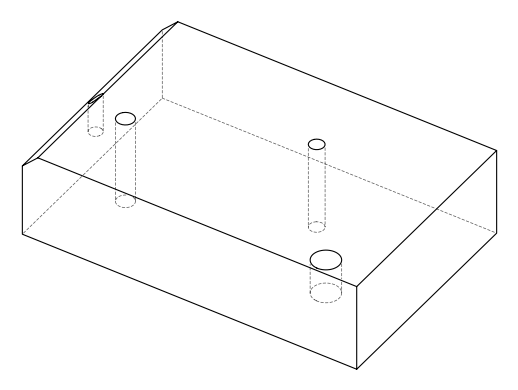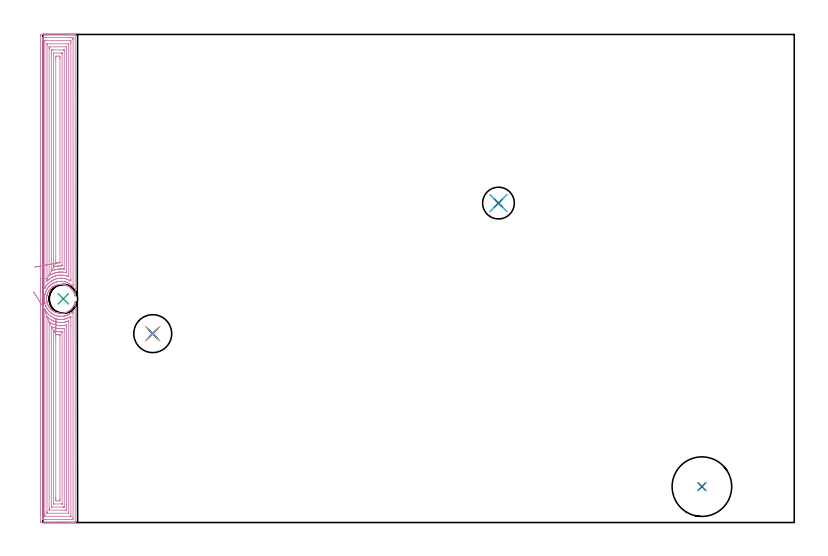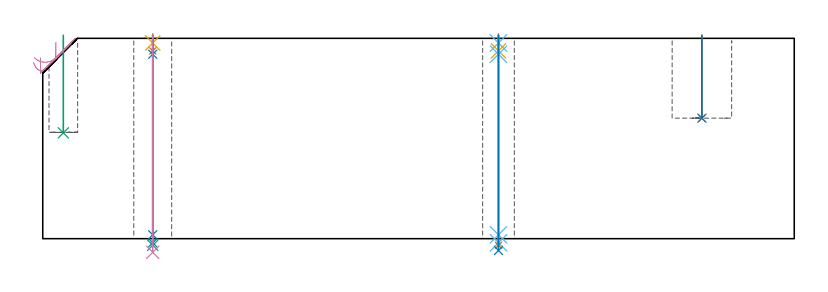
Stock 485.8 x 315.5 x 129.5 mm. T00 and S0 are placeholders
(PLAN: 14 operations, 12 tool changes, 24.6 min)
(1 INDEXABLE_INSERT_DRILL_BLIND_HOLE_FROM_SOLID | STEP1POCKET | NXT0302_021 | 0.22 min | 25151 mm3)
(2 DRILL_TO_ENLARGE_BLIND_HOLE | STEP1POCKET | UGT0301_384 | 0.22 min | 34876 mm3)
(3 INDEXABLE_INSERT_DRILL_BLIND_HOLE_FROM_SOLID_1 | STEP1POCKET_1 | NXT0302_008 | 0.25 min | 16332 mm3)
(4 AREA_MILL | FG_CHAMFER_SURFACE | UGT0205_001 | 20.38 min | 77391 mm3)
(5 SPOT_DRILL | STEP1HOLE | NXT0321_9005460120000 | 0.05 min | 185 mm3)
(6 SPOT_DRILL_1 | STEP1HOLE_1 | NXT0321_9005460120000 | 0.05 min | 180 mm3)
(7 DRILL_BLIND_HOLE_INTO_CENTER | STEP1HOLE | UGT0301_178 | 0.04 min | 106 mm3)
(8 GUN_DRILL_THROUGH_HOLE | STEP1HOLE | UGT0307_001 | 0.59 min | 2365 mm3)
(9 SPADE_DRILL_TO_ENLARGE_THROUGH_HOLE | STEP1HOLE | UGT0306_003 | 0.54 min | 13171 mm3)
(10 DRILL_TO_ENLARGE_THROUGH_HOLE | STEP1HOLE | UGT0301_058 | 0.56 min | 45138 mm3)
(11 DRILL_BLIND_HOLE_INTO_CENTER_1 | STEP1HOLE_1 | UGT0301_178 | 0.04 min | 106 mm3)
(12 GUN_DRILL_THROUGH_HOLE_1 | STEP1HOLE_1 | UGT0307_001 | 0.58 min | 2368 mm3)
(13 SPADE_DRILL_TO_ENLARGE_THROUGH_HOLE_1 | STEP1HOLE_1 | UGT0306_003 | 0.54 min | 13171 mm3)
(14 DRILL_TO_ENLARGE_THROUGH_HOLE_1 | STEP1HOLE_1 | UGT0301_050 | 0.56 min | 26842 mm3)
(TOOL NXT0302_021 | Index. Insert Drill 25mm [880-D2500L25-05] | D25 PA176 FL125 Z2)
(TOOL UGT0301_384 | Twist Drill Flat Bottom 38.5 mm | D38.5 PA180 FL175 Z2)
(TOOL NXT0302_008 | Index. Insert Drill 18.5mm [880-D1850L25-05] | D18.5 PA176 FL93 Z2)
(TOOL UGT0205_001 | Chamfer Mill 20 x 3 x 45 deg. | D20 FL50 Z2)
(TOOL NXT0321_9005460120000 | NC Spot Drill, 142deg, 12mm, Carbide, Uncoated | D12 PA142 FL30 Z2)
(TOOL UGT0301_178 | Twist Drill 5.4 mm | D5.4 PA118 FL55 Z2)
(TOOL UGT0307_001 | Gun Drill 5 mm | D5 PA130 FL24 Z1)
(TOOL UGT0306_003 | Spade Drill 12.5mm | D12.5 PA132 FL10 Z2)
(TOOL UGT0301_058 | Twist Drill 24.5 mm | D24.5 PA118 FL160 Z2)
(TOOL UGT0301_050 | Twist Drill 20.5 mm | D20.5 PA118 FL145 Z2)
(OP 1 INDEXABLE_INSERT_DRILL_BLIND_HOLE_FROM_SOLID)
G17 G21 G94 G90
T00 M6
G54
G17 G0 G90 X426.1 Y23.2 S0 M3
G43 Z139.5 H1
G94 G81 G98 Z77.9 F250. R131.5
G80
M5
M2
(OP 2 DRILL_TO_ENLARGE_BLIND_HOLE)
G17 G21 G94 G90
T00 M6
G54
G17 G0 G90 X426.1 Y23.2 S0 M3
G43 Z139.5 H0
G94 G81 G98 Z77.9 F250. R131.5
G80
M5
M2
(OP 3 INDEXABLE_INSERT_DRILL_BLIND_HOLE_FROM_SOLID_1)
G17 G21 G94 G90
T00 M6
G54
G17 G0 G90 X13.3 Y144.6 S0 M3
G43 Z139.5 H1
G94 G81 G98 Z68.4 F250. R131.5
G80
M5
M2
(OP 4 AREA_MILL)
G17 G21 G94 G90
T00 M6
G54
G17 G0 G90 X-1.5 Y147.75 S1061 M3
G43 Z139.5 H0
Z117.
G94 G1 Y147.788 Z116.128 F250.
Y147.902 Z115.263
Y148.091 Z114.412
Y148.353 Z113.58
Y148.687 Z112.774
Y149.09 Z112.
Y149.558 Z111.264
Y150.09 Z110.572
Y150.679 Z109.929
Y151.322 Z109.34
Y152.014 Z108.808
Y152.75 Z108.34
Y153.524 Z107.937
Y154.33 Z107.603
Y155.162 Z107.341
Y156.014 Z107.152
Y156.878 Z107.038
Y157.75 Z107.
Y314.569
X-1.499 Y314.889 Z107.001
X-1.494 Y315.455 Z107.004
X-1.492 Y315.492 Z107.006
X-0.93 Y315.497 Z107.568
X-0.321 Y315.5 Z108.177
X17.151 Z125.646
X17.76 Z126.254
X18.322 Z126.819
X18.65 Z127.146
X19.212 Z127.708
X19.539 Z128.035
X20.195 Z128.694
X20.58 Z129.079
X20.956 Y315.493 Z129.447
X20.997 Y315.49 Z129.488
X21. Y315.336 Z129.5
Y147.036
X20.995 Y146.334 Z129.491
X20.915 Y146.664 Z129.413
X20.871 Y146.835 Z129.371
X20.819 Y147.042 Z129.319
X20.685 Y147.49 Z129.185
X20.529 Y147.935 Z129.029
X20.343 Y148.384 Z128.843
X20.138 Y148.827 Z128.638
X20.111 Y148.879 Z128.611
X19.872 Y149.303 Z128.372
X19.616 Y149.719 Z128.116
X19.225 Y150.274 Z127.725
X18.957 Y150.612 Z127.457
X18.654 Y150.95 Z127.154
X18.339 Y151.278 Z126.839
X18.103 Y151.504 Z126.603
X17.782 Y151.78 Z126.282
X17.453 Y152.043 Z125.953
X17.206 Y152.223 Z125.706
X16.956 Y152.396 Z125.456
X16.567 Y152.635 Z125.067
X16.127 Y152.879 Z124.627
X15.681 Y153.101 Z124.181
X15.466 Y153.198 Z123.966
X15.25 Y153.288 Z123.75
X14.794 Y153.451 Z123.294
X14.353 Y153.589 Z122.853
X13.908 Y153.703 Z122.408
X13.466 Y153.794 Z121.966
X13.022 Y153.863 Z121.522
X12.58 Y153.911 Z121.08
X12.136 Y153.937 Z120.636
X11.693 Y153.942 Z120.193
X11.25 Y153.927 Z119.75
X10.806 Y153.89 Z119.306
X10.364 Y153.831 Z118.864
X9.92 Y153.751 Z118.42
X9.478 Y153.649 Z117.978
X9.033 Y153.523 Z117.533
X8.592 Y153.377 Z117.092
X8.351 Y153.288 Z116.851
X7.706 Y152.995 Z116.205
X7.259 Y152.765 Z115.758
X7.08 Y152.66 Z115.579
X6.82 Y152.509 Z115.319
X6.643 Y152.396 Z115.143
X6.626 Y152.384 Z115.126
X6.286 Y152.141 Z114.783
X5.934 Y151.872 Z114.433
X5.5 Y151.504 Z113.999
X5.048 Y151.055 Z113.546
X4.644 Y150.612 Z113.143
X4.541 Y150.483 Z113.04
X4.398 Y150.302 Z112.896
X4.293 Y150.161 Z112.79
X4.162 Y149.985 Z112.66
X4.007 Y149.757 Z112.507
X3.982 Y149.719 Z112.481
X3.715 Y149.277 Z112.212
X3.468 Y148.827 Z111.964
X3.312 Y148.508 Z111.811
X3.276 Y148.433 Z111.774
X3.072 Y147.935 Z111.572
X2.915 Y147.482 Z111.411
X2.853 Y147.279 Z111.352
X2.838 Y147.229 Z111.337
X2.784 Y147.042 Z111.279
X2.783 Y147.036 Z111.277
X2.674 Y146.597 Z111.173
X2.638 Y146.412 Z111.137
X2.628 Y146.362 Z111.127
X2.59 Y146.143 Z111.081
X2.525 Y145.704 Z111.021
X2.499 Y145.443 Z110.996
X2.484 Y145.258 Z110.976
X2.483 Y145.25 Z110.975
X2.473 Y145.067 Z110.969
X2.461 Y144.805 Z110.956
X2.463 Y144.65 Z110.954
Y144.56
X2.462 Y144.365 Z110.957
X2.463 Y144.327 Z110.959
X2.476 Y144.097 Z110.969
X2.479 Y144.013 Z110.976
X2.483 Y143.919 Z110.981
X2.527 Y143.473 Z111.024
X2.528 Y143.465 Z111.025
X2.54 Y143.38 Z111.038
X2.595 Y143.026 Z111.087
X2.596 Y143.018 Z111.088
X2.612 Y142.925 Z111.109
X2.63 Y142.827 Z111.129
X2.684 Y142.572 Z111.176
X2.794 Y142.125 Z111.288
X2.853 Y141.92 Z111.352
X2.899 Y141.764 Z111.399
X2.921 Y141.688 Z111.421
X2.958 Y141.586 Z111.458
X3.082 Y141.24 Z111.581
X3.267 Y140.786 Z111.763
X3.388 Y140.539 Z111.887
X3.491 Y140.331 Z111.99
X3.575 Y140.176 Z112.074
X3.723 Y139.904 Z112.22
X3.817 Y139.75 Z112.314
X3.936 Y139.555 Z112.434
X4.114 Y139.287 Z112.611
X4.162 Y139.214 Z112.66
X4.318 Y139. Z112.815
X4.41 Y138.887 Z112.907
X4.558 Y138.704 Z113.058
X4.67 Y138.568 Z113.167
X4.911 Y138.293 Z113.41
X5.004 Y138.19 Z113.5
X5.065 Y138.119 Z113.563
X5.077 Y138.108 Z113.576
X5.22 Y137.971 Z113.719
X5.3 Y137.896 Z113.796
X5.39 Y137.81 Z113.887
X5.491 Y137.713 Z113.99
X5.934 Y137.325 Z114.433
X6.056 Y137.227 Z114.554
X6.19 Y137.129 Z114.688
X6.433 Y136.953 Z114.932
X6.819 Y136.697 Z115.319
X7.065 Y136.553 Z115.565
X7.436 Y136.335 Z115.936
X7.706 Y136.2 Z116.206
X8.146 Y136.002 Z116.646
X8.592 Y135.826 Z117.092
X9.033 Y135.677 Z117.533
X9.478 Y135.551 Z117.978
X9.926 Y135.442 Z118.426
X10.144 Y135.401 Z118.644
X10.364 Y135.368 Z118.864
X11.25 Y135.278 Z119.75
X11.693 Y135.258 Z120.193
X12.136 Y135.263 Z120.636
X12.58 Y135.289 Z121.08
X13.022 Y135.34 Z121.522
X13.674 Y135.442 Z122.174
X13.908 Y135.495 Z122.408
X14.353 Y135.611 Z122.853
X14.794 Y135.749 Z123.294
X15.24 Y135.913 Z123.74
X15.681 Y136.102 Z124.181
X16.164 Y136.335 Z124.664
X16.567 Y136.565 Z125.067
X17.014 Y136.849 Z125.514
X17.453 Y137.155 Z125.953
X17.546 Y137.227 Z126.046
X17.948 Y137.567 Z126.448
X18.339 Y137.923 Z126.839
X18.534 Y138.119 Z127.034
X18.887 Y138.514 Z127.387
X19.225 Y138.921 Z127.725
X19.294 Y139.011 Z127.794
X19.595 Y139.453 Z128.095
X19.878 Y139.904 Z128.378
X20.111 Y140.326 Z128.611
X20.335 Y140.796 Z128.835
X20.518 Y141.24 Z129.018
X20.679 Y141.688 Z129.179
X20.811 Y142.133 Z129.311
X20.924 Y142.581 Z129.424
X20.934 Y142.623 Z129.434
X20.994 Y142.864 Z129.492
X21. Y142.572 Z129.5
Y0.164
X20.997 Y0.01 Z129.488
X20.956 Y0.007 Z129.447
X20.58 Y0. Z129.079
X20.195 Z128.694
X19.539 Z128.035
X18.322 Z126.819
X17.76 Z126.254
X5.633 Z114.13
X-1.211 Y0.001 Z107.286
X-1.492 Y0.01 Z107.006
X-1.499 Y0.29 Z106.999
Y0.317
X-1.5 Y157.75 Z107.
X-0.086 Z108.414
Y312.257
X-0.082 Y313.104 Z108.418
X-0.08 Y313.144 Z108.42
X-0.04 Y313.49 Z108.46
X0.458 Y313.498 Z108.958
X0.85 Y313.499 Z109.35
X1.345 Y313.5 Z109.845
X18.65 Y313.499 Z127.15
X19.147 Y313.497 Z127.647
X19.539 Y313.49 Z128.039
X19.58 Y313.104 Z128.08
X19.583 Y313.06 Z128.083
X19.586 Y312.211 Z128.086
Y312.164
Y154.179
X19.584 Y153.286 Z128.084
X19.583 Y153.243 Z128.083
X19.539 Y152.522 Z128.039
X19.156 Y152.897 Z127.656
X18.747 Y153.286 Z127.247
X18.65 Y153.37 Z127.15
X18.171 Y153.766 Z126.671
X17.76 Y154.061 Z126.26
X17.589 Y154.179 Z126.089
X16.87 Y154.605 Z125.37
X16.568 Y154.769 Z125.068
X15.991 Y155.061 Z124.491
X15.966 Y155.072 Z124.466
X15.09 Y155.397 Z123.59
X14.616 Y155.547 Z123.116
X14.2 Y155.651 Z122.7
X13.474 Y155.8 Z121.974
X13.31 Y155.821 Z121.81
X12.467 Y155.917 Z120.967
X12.42 Y155.919 Z120.92
X11.557 Y155.937 Z120.057
X11.53 Y155.936 Z120.03
X10.722 Y155.882 Z119.222
X10.64 Y155.872 Z119.14
X9.948 Y155.765 Z118.448
X9.75 Y155.727 Z118.25
X9.218 Y155.605 Z117.718
X8.86 Y155.503 Z117.36
X8.532 Y155.401 Z117.032
X7.97 Y155.205 Z116.47
X7.874 Y155.168 Z116.374
X7.653 Y155.072 Z116.153
X7.264 Y154.887 Z115.764
X7.08 Y154.793 Z115.58
X6.68 Y154.58 Z115.18
X6.19 Y154.296 Z114.69
X6.117 Y154.252 Z114.617
X6.006 Y154.179 Z114.506
X5.599 Y153.879 Z114.099
X5.3 Y153.651 Z113.8
X5.098 Y153.488 Z113.598
X4.858 Y153.286 Z113.358
X4.626 Y153.069 Z113.126
X4.41 Y152.858 Z112.91
X4.181 Y152.623 Z112.681
X3.965 Y152.393 Z112.465
X3.756 Y152.156 Z112.256
X3.52 Y151.866 Z112.02
X3.361 Y151.66 Z111.861
X3.243 Y151.5 Z111.743
X2.993 Y151.136 Z111.493
X2.647 Y150.59 Z111.147
X2.63 Y150.56 Z111.13
X2.335 Y150.011 Z110.835
X2.19 Y149.715 Z110.69
X2.047 Y149.407 Z110.547
X1.806 Y148.822 Z110.306
X1.795 Y148.794 Z110.295
X1.788 Y148.774 Z110.288
X1.74 Y148.637 Z110.24
X1.57 Y148.1 Z110.07
X1.519 Y147.929 Z110.019
X1.38 Y147.398 Z109.88
X1.299 Y147.036 Z109.799
X1.226 Y146.659 Z109.726
X1.15 Y146.143 Z109.65
X1.119 Y145.874 Z109.619
X1.069 Y145.25 Z109.569
X1.059 Y145.041 Z109.559
X1.052 Y144.357 Z109.552
X1.059 Y144.148 Z109.559
X1.104 Y143.465 Z109.604
X1.115 Y143.332 Z109.615
X1.132 Y143.182 Z109.632
X1.221 Y142.572 Z109.721
X1.309 Y142.111 Z109.809
X1.41 Y141.679 Z109.91
X1.491 Y141.365 Z109.991
X1.623 Y140.904 Z110.123
X1.662 Y140.786 Z110.162
X1.74 Y140.565 Z110.24
X1.958 Y140.003 Z110.458
X2.003 Y139.893 Z110.503
X2.225 Y139.407 Z110.725
X2.438 Y139. Z110.938
X2.63 Y138.646 Z111.13
X2.966 Y138.108 Z111.466
X3.188 Y137.776 Z111.688
X3.52 Y137.338 Z112.02
X3.619 Y137.215 Z112.119
X3.985 Y136.792 Z112.485
X4.193 Y136.556 Z112.693
X4.41 Y136.331 Z112.91
X4.419 Y136.322 Z112.919
X4.881 Y135.906 Z113.381
X5.3 Y135.544 Z113.8
X5.444 Y135.429 Z113.944
X6.19 Y134.916 Z114.69
X6.819 Y134.536 Z115.319
X7.08 Y134.401 Z115.58
X7.352 Y134.264 Z115.852
X7.97 Y134.005 Z116.47
X8.305 Y133.877 Z116.805
X8.799 Y133.705 Z117.299
X8.86 Y133.687 Z117.36
X9.013 Y133.643 Z117.513
X9.75 Y133.468 Z118.25
X9.968 Y133.424 Z118.468
X10.64 Y133.343 Z119.14
X10.975 Y133.308 Z119.475
X11.53 Y133.274 Z120.03
X11.902 Y133.27 Z120.402
X12.42 Y133.288 Z120.92
X12.75 Y133.312 Z121.25
X13.31 Y133.381 Z121.81
X13.54 Y133.413 Z122.04
X13.847 Y133.467 Z122.347
X14.2 Y133.542 Z122.7
X14.282 Y133.56 Z122.782
X14.603 Y133.643 Z123.103
X14.974 Y133.76 Z123.474
X15.09 Y133.801 Z123.59
X15.625 Y133.999 Z124.125
X15.98 Y134.151 Z124.48
X16.244 Y134.271 Z124.744
X16.79 Y134.536 Z125.29
X16.841 Y134.565 Z125.341
X16.87 Y134.582 Z125.37
X17.39 Y134.907 Z125.89
X17.76 Y135.148 Z126.26
X17.927 Y135.261 Z126.427
X18.159 Y135.429 Z126.659
X18.429 Y135.651 Z126.929
X18.65 Y135.839 Z127.15
X18.904 Y136.067 Z127.404
X19.18 Y136.322 Z127.68
X19.361 Y136.501 Z127.861
X19.539 Y136.681 Z128.039
X19.579 Y136.322 Z128.079
X19.582 Y136.279 Z128.082
X19.586 Y135.429 Z128.086
Y135.383
Y3.243
X19.582 Y2.397 Z128.082
X19.58 Y2.356 Z128.08
X19.539 Y2.01 Z128.039
X19.042 Y2.002 Z127.542
X18.65 Y2.001 Z127.15
X18.155 Y2. Z126.655
X0.85 Y2.001 Z109.35
X0.353 Y2.003 Z108.853
X-0.04 Y2.01 Z108.46
X-0.08 Y2.397 Z108.42
X-0.083 Y2.44 Z108.417
X-0.086 Y3.289 Z108.414
Y3.336
Y157.75
X1.328 Z109.828
X1.329 Y311.318 Z109.829
X1.331 Y311.421 Z109.831
X1.333 Y311.472 Z109.833
X1.335 Y311.489 Z109.835
X1.378 Y311.492 Z109.878
X1.56 Y311.499 Z110.06
X10.013 Y311.5 Z118.513
X17.76 Y311.499 Z126.26
X17.941 Y311.498 Z126.441
X18.062 Y311.494 Z126.562
X18.154 Y311.49 Z126.654
X18.164 Y311.453 Z126.664
X18.167 Y311.318 Z126.667
X18.17 Y310.906 Z126.67
X18.171 Y310.425 Z126.671
Y310.012
Y157.337
X18.17 Y156.857 Z126.67
X18.169 Y156.447 Z126.669
X18.165 Y156.045 Z126.665
X17.76 Y156.265 Z126.26
X17.088 Y156.638 Z125.588
X16.87 Y156.746 Z125.37
X16.639 Y156.857 Z125.139
X15.98 Y157.128 Z124.48
X15.535 Y157.303 Z124.035
X15.09 Y157.444 Z123.59
X14.289 Y157.66 Z122.789
X14.2 Y157.679 Z122.7
X13.846 Y157.75 Z122.346
X13.31 Y157.831 Z121.81
X13.217 Y157.844 Z121.717
X12.42 Y157.912 Z120.92
X12.249 Y157.921 Z120.749
X11.53 Y157.928 Z120.03
X11.357 Y157.923 Z119.857
X10.64 Y157.875 Z119.14
X10.526 Y157.865 Z119.026
X9.75 Y157.753 Z118.25
X9.734 Y157.75 Z118.234
X9.021 Y157.588 Z117.521
X8.86 Y157.545 Z117.36
X8.332 Y157.387 Z116.832
X7.97 Y157.266 Z116.47
X7.669 Y157.16 Z116.169
X7.08 Y156.911 Z115.58
X7.043 Y156.895 Z115.543
X6.961 Y156.857 Z115.461
X6.451 Y156.595 Z114.951
X6.19 Y156.456 Z114.69
X5.88 Y156.275 Z114.38
X5.369 Y155.964 Z113.869
X5.3 Y155.915 Z113.8
X4.818 Y155.555 Z113.318
X4.41 Y155.238 Z112.91
X4.319 Y155.163 Z112.819
X4.211 Y155.072 Z112.711
X3.85 Y154.74 Z112.35
X3.52 Y154.42 Z112.02
X3.4 Y154.299 Z111.9
X3.285 Y154.179 Z111.785
X2.976 Y153.832 Z111.476
X2.63 Y153.427 Z111.13
X2.567 Y153.35 Z111.067
X2.518 Y153.286 Z111.018
X2.19 Y152.835 Z110.69
X1.887 Y152.393 Z110.387
X1.829 Y152.304 Z110.329
X1.74 Y152.159 Z110.24
X1.496 Y151.745 Z109.996
X1.353 Y151.5 Z109.853
X1.345 Y151.491 Z109.845
X1.341 Y151.487 Z109.841
X1.335 Y151.5 Z109.835
X1.333 Y151.524 Z109.833
X1.329 Y151.912 Z109.829
X1.328 Y157.75 Z109.828
X2.743 Z111.243
Y308.639
X2.745 Y309.417 Z111.245
X2.747 Y309.47 Z111.247
X2.749 Y309.49 Z111.249
X2.77 Y309.492 Z111.27
X2.877 Y309.496 Z111.377
X3.091 Y309.499 Z111.591
X16.421 Z124.921
X16.626 Y309.497 Z125.126
X16.728 Y309.492 Z125.228
X16.749 Y309.49 Z125.249
X16.751 Y309.476 Z125.251
X16.753 Y309.438 Z125.253
X16.757 Y308.752 Z125.257
Y308.639
Y159.536
X16.755 Y159.146 Z125.255
X16.752 Y158.951 Z125.252
X16.751 Y158.915 Z125.251
X16.662 Y158.946 Z125.162
X16.514 Y159. Z125.014
X15.98 Y159.2 Z124.48
X15.156 Y159.469 Z123.656
X15.09 Y159.487 Z123.59
X14.904 Y159.536 Z123.404
X14.2 Y159.692 Z122.7
X14.004 Y159.733 Z122.504
X13.31 Y159.831 Z121.81
X12.978 Y159.868 Z121.478
X12.42 Y159.912 Z120.92
X12.032 Y159.924 Z120.532
X11.53 Y159.928 Z120.03
X11.155 Y159.911 Z119.655
X10.64 Y159.875 Z119.14
X10.334 Y159.843 Z118.834
X9.75 Y159.758 Z118.25
X9.559 Y159.727 Z118.059
X8.86 Y159.583 Z117.36
X8.821 Y159.575 Z117.321
X8.664 Y159.536 Z117.164
X8.129 Y159.376 Z116.629
X7.97 Y159.324 Z116.47
X7.466 Y159.149 Z115.966
X7.08 Y158.996 Z115.58
X6.834 Y158.89 Z115.334
X6.288 Y158.643 Z114.788
X6.223 Y158.61 Z114.723
X6.19 Y158.593 Z114.69
X5.642 Y158.3 Z114.142
X5.3 Y158.099 Z113.8
X4.737 Y157.75 Z113.237
X4.545 Y157.615 Z113.045
X4.41 Y157.515 Z112.91
X4.038 Y157.23 Z112.538
X3.563 Y156.857 Z112.063
X3.54 Y156.838 Z112.04
X3.52 Y156.82 Z112.02
X3.072 Y156.414 Z111.572
X2.788 Y156.145 Z111.288
X2.758 Y156.121 Z111.258
X2.75 Y156.116 Z111.25
X2.749 Y156.126 Z111.249
X2.746 Y156.217 Z111.246
X2.743 Y156.744 Z111.243
Y156.857
Y157.75
X4.163 Y159.601 Z112.663
X4.16 Y159.641 Z112.66
X4.158 Y159.678 Z112.658
X4.157 Y159.708 Z112.657
Y159.79
Y306.215
X4.158 Y306.854 Z112.658
X4.16 Y307.105 Z112.66
X4.164 Y307.361 Z112.664
X4.175 Y307.49 Z112.675
X4.249 Y307.494 Z112.749
X4.41 Y307.497 Z112.91
X4.656 Y307.5 Z113.156
X15.09 Y307.499 Z123.59
X15.337 Y307.498 Z123.837
X15.341 Y307.495 Z123.841
X15.342 Y307.494 Z123.842
X15.343 Y306.854 Z123.843
Y306.6
Y161.96
X15.342 Y161.706 Z123.842
X15.339 Y161.537 Z123.839
X15.336 Y161.478 Z123.836
X15.333 Y161.467 Z123.833
X15.325 Z123.825
X15.275 Y161.476 Z123.775
X15.09 Y161.518 Z123.59
X14.835 Y161.577 Z123.335
X14.2 Y161.708 Z122.7
X13.74 Y161.783 Z122.24
X13.31 Y161.836 Z121.81
X12.741 Y161.892 Z121.241
X12.42 Y161.912 Z120.92
X11.815 Y161.928 Z120.315
X11.53 Z120.03
X10.952 Y161.901 Z119.452
X10.64 Y161.877 Z119.14
X10.139 Y161.824 Z118.639
X9.75 Y161.768 Z118.25
X9.366 Y161.706 Z117.866
X8.86 Y161.601 Z117.36
X8.633 Y161.549 Z117.133
X7.97 Y161.371 Z116.47
X7.789 Y161.321 Z116.289
X7.26 Y161.141 Z115.76
X7.08 Y161.073 Z115.58
X6.622 Y160.889 Z115.122
X6.19 Y160.698 Z114.69
X6.006 Y160.614 Z114.506
X5.621 Y160.429 Z114.121
X5.41 Y160.318 Z113.91
X5.3 Y160.26 Z113.8
X4.928 Y160.055 Z113.428
X4.41 Y159.739 Z112.91
X4.283 Y159.663 Z112.783
X4.198 Y159.617 Z112.698
X4.163 Y159.601 Z112.663
X5.578 Y162.535 Z114.078
X5.577 Y162.583 Z114.077
X5.573 Y162.834 Z114.073
X5.572 Y163.107 Z114.072
X5.571 Y163.728 Z114.071
X5.572 Y305.068 Z114.072
X5.574 Y305.378 Z114.074
X5.576 Y305.455 Z114.076
X5.577 Y305.486 Z114.077
X5.617 Y305.49 Z114.117
X5.762 Y305.497 Z114.262
X6.19 Y305.499 Z114.69
X6.65 Y305.5 Z115.15
X13.31 Y305.499 Z121.81
X13.772 Y305.497 Z122.272
X13.9 Y305.49 Z122.4
X13.922 Y305.484 Z122.422
X13.924 Y305.441 Z122.424
X13.927 Y305.342 Z122.427
X13.928 Y305.068 Z122.428
X13.929 Y304.447 Z122.429
X13.928 Y164. Z122.428
X13.927 Y163.845 Z122.427
X13.925 Y163.807 Z122.425
X13.923 Y163.793 Z122.423
X13.909 Y163.784 Z122.409
X13.704 Y163.806 Z122.204
X13.478 Y163.831 Z121.978
X13.31 Y163.846 Z121.81
X12.503 Y163.916 Z121.003
X12.42 Y163.919 Z120.92
X11.594 Y163.935 Z120.094
X11.53 Y163.933 Z120.03
X10.746 Y163.893 Z119.246
X10.64 Y163.884 Z119.14
X9.94 Y163.809 Z118.44
X9.75 Y163.782 Z118.25
X9.172 Y163.687 Z117.672
X8.86 Y163.623 Z117.36
X8.439 Y163.53 Z116.939
X7.97 Y163.407 Z116.47
X7.736 Y163.342 Z116.236
X7.08 Y163.14 Z115.58
X7.055 Y163.132 Z115.555
X6.98 Y163.107 Z115.48
X6.411 Y162.886 Z114.911
X6.19 Y162.795 Z114.69
X5.786 Y162.62 Z114.286
X5.697 Y162.582 Z114.197
X5.578 Y162.535 Z114.078
X7.004 Y165.176 Z115.504
X6.992 Y165.183 Z115.492
X6.989 Y165.278 Z115.489
X6.987 Y165.405 Z115.487
X6.985 Y165.595 Z115.485
Y165.69
X6.986 Y303.282 Z115.486
Y303.376
X6.99 Y303.472 Z115.49
X6.992 Y303.491 Z115.492
X7. Y303.494 Z115.5
X7.026 Y303.497 Z115.526
X7.08 Y303.499 Z115.58
X12.204 Z120.704
X12.42 Y303.494 Z120.92
X12.491 Y303.49 Z120.991
X12.508 Y303.484 Z121.008
X12.511 Y303.44 Z121.011
X12.513 Y303.377 Z121.013
X12.514 Y303.282 Z121.014
X12.515 Y303.187 Z121.015
X12.514 Y166.583 Z121.014
X12.513 Y166.393 Z121.013
X12.508 Y166.013 Z121.008
X12.506 Y165.928 Z121.006
X12.497 Y165.926 Z120.997
X12.47 Y165.924 Z120.97
X11.53 Y165.929 Z120.03
X11.388 Y165.928 Z119.888
X10.64 Y165.888 Z119.14
X10.545 Y165.881 Z119.045
X9.75 Y165.798 Z118.25
X9.739 Y165.796 Z118.239
X9.665 Y165.786 Z118.165
X8.973 Y165.673 Z117.473
X8.86 Y165.65 Z117.36
X8.243 Y165.512 Z116.743
X7.97 Y165.443 Z116.47
X7.538 Y165.326 Z116.038
X7.004 Y165.176 Z115.504
X8.427 Y167.593 Z116.927
X8.407 Y167.763 Z116.907
X8.403 Y168.03 Z116.903
X8.401 Y168.464 Z116.901
X8.4 Y168.926 Z116.9
Y300.173
Y300.604
X8.403 Y301.063 Z116.903
X8.407 Y301.497 Z116.907
X8.857 Y301.5 Z117.357
X10.637 Z119.137
X11.093 Y301.497 Z119.593
X11.098 Y301.038 Z119.598
X11.099 Y300.604 Z119.599
X11.1 Y300.142 Z119.6
Y168.464
X11.098 Y168.004 Z119.598
X11.095 Y167.938 Z119.595
X11.093 Y167.927 Z119.593
X11.082 Y167.923 Z119.582
X11.051 Y167.917 Z119.551
X10.349 Y167.863 Z118.849
X9.75 Y167.799 Z118.25
X9.548 Y167.774 Z118.048
X8.86 Y167.67 Z117.36
X8.775 Y167.656 Z117.275
X8.427 Y167.593 Z116.927
X7.79 Y167.478 Z116.343
X7.105 Y167.353 Z115.818
X6.377 Y167.222 Z115.355
X5.612 Y167.083 Z114.958
X4.817 Y166.939 Z114.631
X3.996 Y166.79 Z114.376
X3.156 Y166.638 Z114.194
X2.304 Y166.484 Z114.087
X1.447 Y166.329 Z114.056
X0.589 Y166.174 Z114.101
X-0.261 Y166.02 Z114.222
X-1.097 Y165.868 Z114.417
X-1.914 Y165.72 Z114.686
X-2.704 Y165.577 Z115.027
X-3.463 Y165.44 Z115.436
X-4.183 Y165.309 Z115.91
X-4.86 Y165.187 Z116.447
X-5.488 Y165.073 Z117.042
G0 X-5.927 Y149.139 Z113.921
G1 X-5.688 Y148.763 Z113.171
X-5.415 Y148.333 Z112.462
X-5.109 Y147.853 Z111.801
X-4.775 Y147.326 Z111.192
X-4.413 Y146.756 Z110.639
X-4.026 Y146.148 Z110.148
X-3.618 Y145.505 Z109.721
X-3.192 Y144.834 Z109.362
X-2.75 Y144.139 Z109.074
X-2.297 Y143.426 Z108.858
X-1.835 Y142.699 Z108.717
X-1.368 Y141.965 Z108.652
X-0.901 Y141.229 Z108.663
X-0.435 Y140.496 Z108.749
X0.025 Y139.773 Z108.911
X0.475 Y139.064 Z109.147
X0.913 Y138.375 Z109.456
X1.334 Y137.711 Z109.834
X1.378 Y137.642 Z109.878
X1.413 Y137.584 Z109.913
X1.469 Y137.487 Z109.969
X1.633 Y137.215 Z110.133
X1.74 Y137.043 Z110.24
X2.217 Y136.322 Z110.717
X2.63 Y135.787 Z111.13
X2.929 Y135.429 Z111.429
X3.203 Y135.115 Z111.703
X3.52 Y134.782 Z112.02
X3.776 Y134.536 Z112.276
X4.41 Y133.969 Z112.91
X4.812 Y133.643 Z113.312
X5.3 Y133.304 Z113.8
X5.625 Y133.083 Z114.125
X6.226 Y132.715 Z114.726
X6.806 Y132.421 Z115.306
X7.08 Y132.297 Z115.58
X7.863 Y131.966 Z116.363
X7.97 Y131.927 Z116.47
X8.172 Y131.858 Z116.672
X8.86 Y131.66 Z117.36
X9.131 Y131.586 Z117.631
X9.75 Y131.45 Z118.25
X10.223 Y131.383 Z118.723
X10.64 Y131.34 Z119.14
X11.206 Y131.29 Z119.706
X11.53 Y131.274 Z120.03
X12.111 Y131.275 Z120.611
X12.42 Y131.288 Z120.92
X12.947 Y131.329 Z121.447
X13.31 Y131.375 Z121.81
X13.73 Y131.436 Z122.23
X14.2 Y131.522 Z122.7
X14.472 Y131.585 Z122.972
X15.09 Y131.749 Z123.59
X15.174 Y131.773 Z123.674
X15.443 Y131.858 Z123.943
X15.834 Y132.003 Z124.334
X15.98 Y132.062 Z124.48
X16.46 Y132.269 Z124.96
X16.87 Y132.461 Z125.37
X17.063 Y132.556 Z125.563
X17.435 Y132.751 Z125.935
X17.641 Y132.869 Z126.141
X17.76 Y132.935 Z126.26
X18.164 Y133.149 Z126.664
X18.168 Y132.751 Z126.668
X18.17 Y132.338 Z126.67
X18.171 Y127.483 Z126.671
Y4.182
X18.169 Y4.079 Z126.669
X18.167 Y4.028 Z126.667
X18.165 Y4.011 Z126.665
X18.122 Y4.008 Z126.622
X17.94 Y4.001 Z126.44
X9.487 Y4. Z117.987
X1.74 Y4.001 Z110.24
X1.559 Y4.002 Z110.059
X1.438 Y4.006 Z109.938
X1.346 Y4.01 Z109.846
X1.335 Y4.047 Z109.835
X1.333 Y4.182 Z109.833
X1.33 Y4.594 Z109.83
X1.329 Y5.075 Z109.829
X1.328 Y5.488 Z109.828
X1.329 Y137.428 Z109.829
X1.33 Y137.627 Z109.83
X1.334 Y137.711 Z109.834
X2.75 Y133.08 Z111.25
X2.795 Y133.043 Z111.295
X2.845 Y133. Z111.345
X3.121 Y132.751 Z111.621
X3.52 Y132.399 Z112.02
X4.174 Y131.858 Z112.674
X4.41 Y131.689 Z112.91
X4.959 Y131.307 Z113.459
X5.3 Y131.1 Z113.8
X5.526 Y130.965 Z114.026
X6.19 Y130.611 Z114.69
X6.854 Y130.299 Z115.354
X7.08 Y130.205 Z115.58
X7.403 Y130.072 Z115.903
X7.823 Y129.924 Z116.323
X7.97 Y129.877 Z116.47
X8.25 Y129.792 Z116.75
X8.86 Y129.629 Z117.36
X9.437 Y129.493 Z117.937
X9.75 Y129.442 Z118.25
X10.474 Y129.346 Z118.974
X10.64 Y129.331 Z119.14
X11.438 Y129.271 Z119.938
X11.53 Y129.27 Z120.03
X12.323 Y129.277 Z120.823
X12.42 Y129.283 Z120.92
X13.147 Y129.342 Z121.647
X13.31 Y129.363 Z121.81
X13.926 Y129.454 Z122.426
X14.2 Y129.505 Z122.7
X14.667 Y129.603 Z123.167
X15.09 Y129.716 Z123.59
X15.367 Y129.794 Z123.867
X15.98 Y129.99 Z124.48
X16.041 Y130.011 Z124.541
X16.21 Y130.072 Z124.71
X16.467 Y130.176 Z124.967
X16.681 Y130.261 Z125.181
X16.731 Y130.279 Z125.231
X16.748 Y130.283 Z125.248
X16.753 Y130.189 Z125.253
X16.755 Y130.072 Z125.255
X16.757 Y129.44 Z125.257
Y129.292
Y6.861
X16.755 Y6.083 Z125.255
X16.753 Y6.03 Z125.253
X16.751 Y6.01 Z125.251
X16.73 Y6.008 Z125.23
X16.623 Y6.004 Z125.123
X16.409 Y6.001 Z124.909
X3.078 Z111.578
X2.874 Y6.003 Z111.374
X2.772 Y6.008 Z111.272
X2.751 Y6.01 Z111.251
X2.749 Y6.024 Z111.249
X2.746 Y6.062 Z111.246
X2.743 Y6.748 Z111.243
Y6.861
Y132.638
X2.744 Y132.751 Z111.244
X2.748 Y133.029 Z111.248
X2.75 Y133.08 Z111.25
X4.163 Y129.616 Z112.663
X4.882 Y129.179 Z113.382
X5.3 Y128.95 Z113.8
X5.795 Y128.683 Z114.295
X6.19 Y128.505 Z114.69
X6.682 Y128.286 Z115.182
X7.08 Y128.131 Z115.58
X7.329 Y128.036 Z115.829
X7.97 Y127.839 Z116.47
X8.596 Y127.658 Z117.096
X8.86 Y127.598 Z117.36
X9.252 Y127.513 Z117.752
X9.715 Y127.429 Z118.215
X9.75 Y127.424 Z118.25
X9.997 Y127.394 Z118.497
X10.64 Y127.327 Z119.14
X10.714 Y127.32 Z119.214
X11.53 Y127.274 Z120.03
X11.654 Y127.27 Z120.154
X12.42 Y127.286 Z120.92
X13.261 Y127.344 Z121.761
X13.31 Y127.35 Z121.81
X13.349 Y127.354 Z121.849
X13.636 Y127.394 Z122.136
X14.126 Y127.468 Z122.626
X14.2 Y127.482 Z122.7
X14.863 Y127.621 Z123.363
X15.288 Y127.722 Z123.788
X15.322 Y127.728 Z123.822
X15.335 Z123.835
X15.337 Y127.718 Z123.837
X15.34 Y127.648 Z123.84
X15.342 Y127.394 Z123.842
X15.343 Y9.285 Z123.843
X15.342 Y8.646 Z123.842
X15.34 Y8.395 Z123.84
X15.336 Y8.139 Z123.836
X15.325 Y8.01 Z123.825
X15.251 Y8.007 Z123.751
X15.09 Y8.003 Z123.59
X14.844 Y8. Z123.344
X4.41 Y8.001 Z112.91
X4.163 Y8.002 Z112.663
X4.159 Y8.005 Z112.659
X4.158 Y8.007 Z112.658
X4.157 Y8.646 Z112.657
Y8.901
Y129.433
X4.159 Y129.518 Z112.659
X4.161 Y129.585 Z112.661
X4.163 Y129.616 Z112.663
X5.576 Y126.666 Z114.076
X5.593 Y126.663 Z114.093
X5.711 Y126.614 Z114.211
X6.35 Y126.341 Z114.85
X7.08 Y126.072 Z115.58
X7.714 Y125.865 Z116.214
X7.97 Y125.795 Z116.47
X8.68 Y125.608 Z117.18
X8.86 Y125.567 Z117.36
X8.912 Y125.556 Z117.412
X9.75 Y125.426 Z118.25
X9.962 Y125.395 Z118.462
X10.64 Y125.331 Z119.14
X10.942 Y125.305 Z119.442
X11.53 Y125.274 Z120.03
X11.863 Y125.273 Z120.363
X12.42 Y125.286 Z120.92
X12.724 Y125.303 Z121.224
X13.31 Y125.352 Z121.81
X13.543 Y125.374 Z122.043
X13.746 Y125.395 Z122.246
X13.87 Y125.407 Z122.37
X13.922 Y125.404 Z122.422
X13.923 Y125.356 Z122.423
X13.927 Y124.988 Z122.427
X13.928 Y124.715 Z122.428
X13.929 Y124.094 Z122.429
X13.928 Y10.432 Z122.428
X13.926 Y10.122 Z122.426
X13.924 Y10.045 Z122.424
X13.922 Y10.014 Z122.422
X13.883 Y10.01 Z122.383
X13.738 Y10.003 Z122.238
X13.31 Y10.001 Z121.81
X12.85 Y10. Z121.35
X6.19 Y10.001 Z114.69
X5.728 Y10.003 Z114.228
X5.6 Y10.01 Z114.1
X5.578 Y10.016 Z114.078
X5.576 Y10.059 Z114.076
X5.573 Y10.159 Z114.073
X5.572 Y10.432 Z114.072
X5.571 Y11.053 Z114.071
Y126.596
X5.572 Y126.643 Z114.072
X5.574 Y126.665 Z114.074
X5.576 Y126.666 Z114.076
X6.992 Y124.029 Z115.492
X7. Y124.03 Z115.5
X7.028 Y124.026 Z115.528
X7.08 Y124.012 Z115.58
X7.719 Y123.822 Z116.219
X7.97 Y123.758 Z116.47
X8.056 Y123.736 Z116.556
X8.86 Y123.559 Z117.36
X9.18 Y123.501 Z117.68
X9.75 Y123.42 Z118.25
X10.206 Y123.365 Z118.706
X10.64 Y123.329 Z119.14
X11.171 Y123.289 Z119.671
X11.53 Y123.274 Z120.03
X12.077 Y123.273 Z120.577
X12.42 Y123.275 Z120.92
X12.469 Y123.273 Z120.969
X12.498 Y123.27 Z120.998
X12.508 Y123.263 Z121.008
X12.51 Y123.214 Z121.01
X12.513 Y123.024 Z121.013
X12.514 Y122.929 Z121.014
X12.515 Y122.834 Z121.015
X12.514 Y12.218 Z121.014
X12.513 Y12.124 Z121.013
X12.51 Y12.029 Z121.01
X12.508 Y12.009 Z121.008
X12.5 Y12.007 Z121.
X12.474 Y12.003 Z120.974
X12.42 Y12.001 Z120.92
X7.296 Z115.796
X7.08 Y12.006 Z115.58
X7.009 Y12.01 Z115.509
X6.992 Y12.016 Z115.492
X6.989 Y12.06 Z115.489
X6.987 Y12.123 Z115.487
X6.986 Y12.218 Z115.486
X6.985 Y12.313 Z115.485
X6.986 Y123.822 Z115.486
X6.987 Y123.916 Z115.487
X6.99 Y124.011 Z115.49
X6.992 Y124.029 Z115.492
X8.407 Y121.599 Z116.907
X8.86 Y121.532 Z117.36
X9.447 Y121.447 Z117.947
X9.75 Y121.412 Z118.25
X10.449 Y121.335 Z118.949
X10.64 Y121.319 Z119.14
X10.802 Y121.305 Z119.302
X11.073 Y121.28 Z119.573
X11.095 Y121.276 Z119.595
X11.097 Y121.271 Z119.597
X11.099 Y121.25 Z119.599
X11.1 Y121.21 Z119.6
Y121.144
Y15.327
X11.099 Y14.896 Z119.599
X11.097 Y14.437 Z119.597
X11.093 Y14.003 Z119.593
X10.643 Y14. Z119.143
X8.86 Z117.36
X8.407 Y14.003 Z116.907
X8.402 Y14.463 Z116.902
X8.4 Y14.896 Z116.9
Y15.358
Y120.251
Y120.712
X8.403 Y121.144 Z116.903
X8.407 Y121.599 Z116.907
X8.414 Y122.47 Z116.952
X8.421 Y123.334 Z117.073
X8.428 Y124.184 Z117.268
X8.434 Y125.014 Z117.537
X8.441 Y125.817 Z117.878
X8.447 Y126.587 Z118.287
X8.453 Y127.319 Z118.761
X8.458 Y128.007 Z119.298
X8.464 Y128.646 Z119.893
X8.468 Y129.23 Z120.541
X8.473 Y129.755 Z121.237
X8.476 Y130.218 Z121.977
X8.48 Y130.614 Z122.754
X8.482 Y130.942 Z123.562
X8.484 Y131.197 Z124.396
X8.486 Y131.379 Z125.25
X8.487 Y131.486 Z126.115
Y131.517 Z126.987
G0 Z139.5
M5
M2
(OP 5 SPOT_DRILL)
G17 G21 G94 G90
T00 M6
G54
G17 G0 G90 X71.1 Y122.1 S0 M3
G43 Z139.5 H0
G94 G81 G98 Z126.5 F250. R132.5
G80
M5
M2
(OP 6 SPOT_DRILL_1)
G17 G21 G94 G90
T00 M6
G54
G17 G0 G90 X294.6 Y206.5 S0 M3
G43 Z139.5 H0
G94 G81 G98 Z126.5 F250. R132.5
G80
M5
M2
(OP 7 DRILL_BLIND_HOLE_INTO_CENTER)
G17 G21 G94 G90
T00 M6
G54
G17 G0 G90 X71.1 Y122.1 S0 M3
G43 Z139.5 H0
G94 G81 G98 Z121.4 F250. R131.5
G80
M5
M2
(OP 8 GUN_DRILL_THROUGH_HOLE)
G17 G21 G94 G90
T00 M6
G54
G17 G0 G90 X71.1 Y122.1 M8
G43 Z139.5 H0
Z128.782
S716 M3
G94 G1 Z119.236 F125. M26
G4 X.084
Z2.5 F250.
G4 X.084
Z-2.666 F125.
G4 X.084
M5
M9
G0 Z128.782
Z139.5
M2
(OP 9 SPADE_DRILL_TO_ENLARGE_THROUGH_HOLE)
G17 G21 G94 G90
T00 M6
G54
G17 G0 G90 X71.1 Y122.1 S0 M3
G43 Z139.5 H0
G94 G73 G98 Z-4.283 F250. Q12.162 R131.5
G80
M5
M2
(OP 10 DRILL_TO_ENLARGE_THROUGH_HOLE)
G17 G21 G94 G90
T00 M6
G54
G17 G0 G90 X71.1 Y122.1 S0 M3
G43 Z139.5 H0
G94 G73 G98 Z-8.861 F250. Q23.06 R131.5
G80
M5
M2
(OP 11 DRILL_BLIND_HOLE_INTO_CENTER_1)
G17 G21 G94 G90
T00 M6
G54
G17 G0 G90 X294.6 Y206.5 S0 M3
G43 Z139.5 H0
G94 G81 G98 Z121.4 F250. R131.5
G80
M5
M2
(OP 12 GUN_DRILL_THROUGH_HOLE_1)
G17 G21 G94 G90
T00 M6
G54
G17 G0 G90 X294.6 Y206.5 M8
G43 Z139.5 H0
Z127.822
S716 M3
G94 G1 Z119.236 F125. M26
G4 X.084
Z2.5 F250.
G4 X.084
Z-2.666 F125.
G4 X.084
M5
M9
G0 Z127.822
Z139.5
M2
(OP 13 SPADE_DRILL_TO_ENLARGE_THROUGH_HOLE_1)
G17 G21 G94 G90
T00 M6
G54
G17 G0 G90 X294.6 Y206.5 S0 M3
G43 Z139.5 H0
G94 G73 G98 Z-4.283 F250. Q12.162 R131.5
G80
M5
M2
(OP 14 DRILL_TO_ENLARGE_THROUGH_HOLE_1)
G17 G21 G94 G90
T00 M6
G54
G17 G0 G90 X294.6 Y206.5 S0 M3
G43 Z139.5 H0
G94 G73 G98 Z-7.659 F250. Q19.594 R131.5
G80
M5
M2
